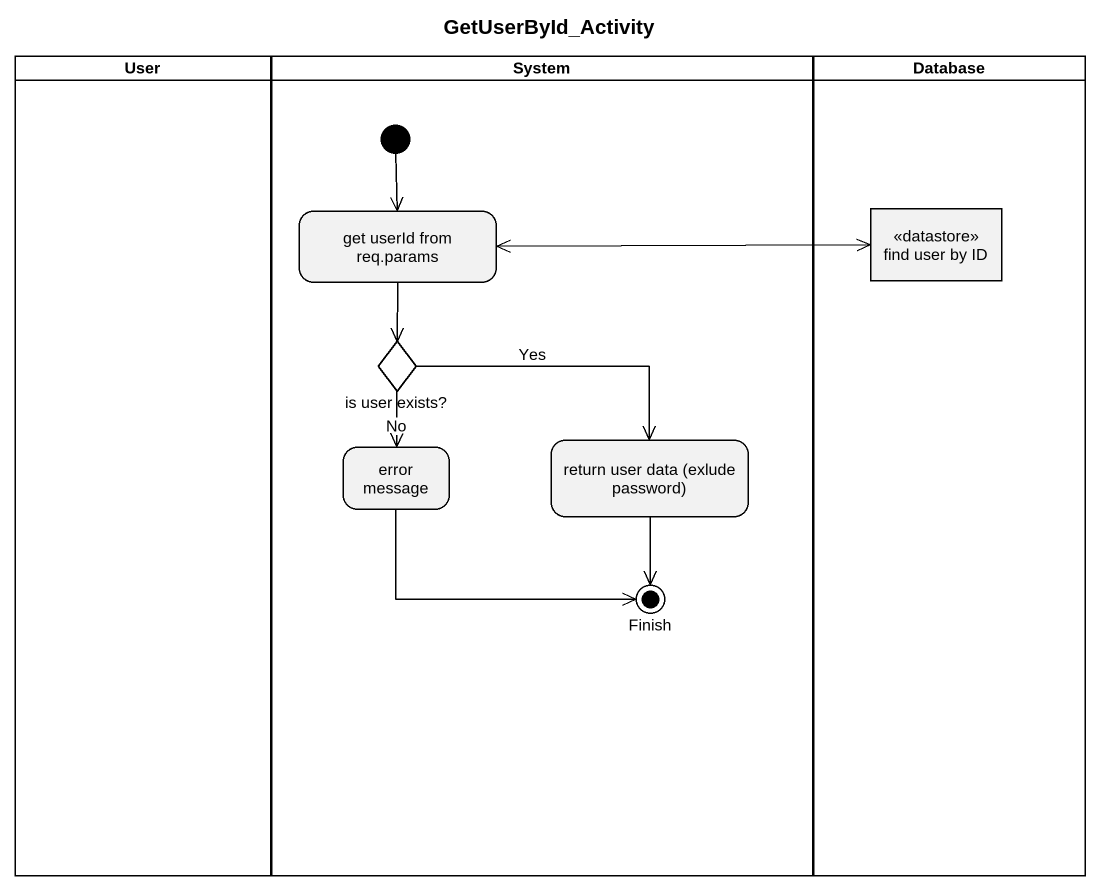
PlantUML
@startuml
title GetUserById_Activity
hide empty description
state User <<partition>>
state System <<partition>> {
  state "get userId from req.params" as get_userId_from_req_params
  state "is user exists?" as is_user_exists <<choice>>
  state "error message" as error_message
  state "return user data (exlude password)" as return_user_data_exlude
  state Finish <<end>>
  [*] --> get_userId_from_req_params
}
state "Database" as Database_ <<partition>> {
  state "find user by ID" as find_user_by_ID <<datastore>>
}
get_userId_from_req_params -right-> find_user_by_ID
get_userId_from_req_params --> is_user_exists
find_user_by_ID -left-> get_userId_from_req_params
is_user_exists --> error_message : No
is_user_exists -right-> return_user_data_exlude : Yes
error_message -right-> Finish
return_user_data_exlude --> Finish
@enduml
